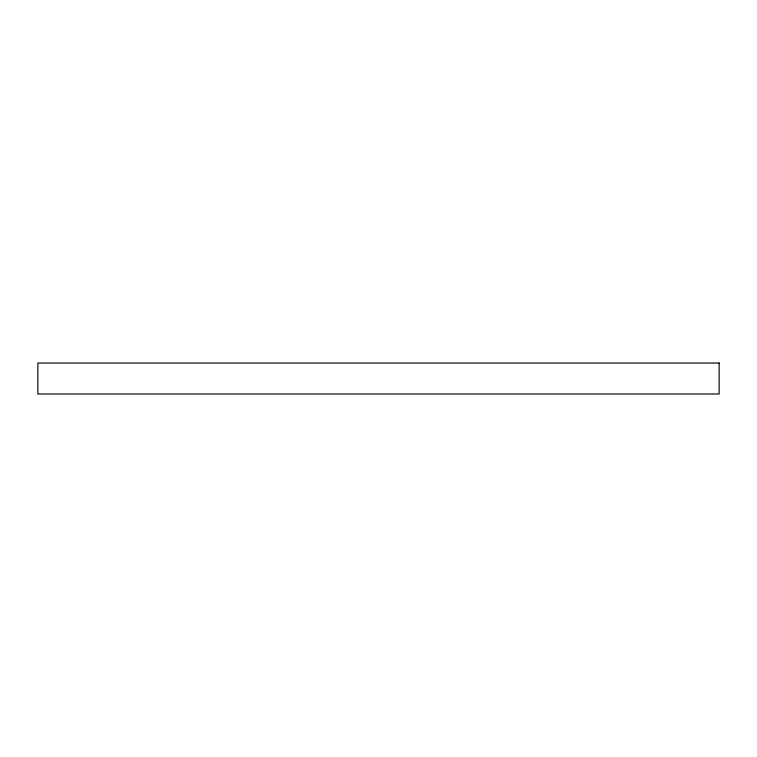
<?xml version="1.0" encoding="UTF-8"?>
<svg xmlns="http://www.w3.org/2000/svg" width="757" height="757" viewBox="0 0 757 757"><rect width="100%" height="100%" fill="white"/><g stroke="black" fill="none" stroke-linecap="round" stroke-linejoin="round"><path stroke-width="1.14" d="M719.15 363.019L37.85 363.019L37.85 393.981L719.15 393.981L719.15 363.019"/></g></svg>
